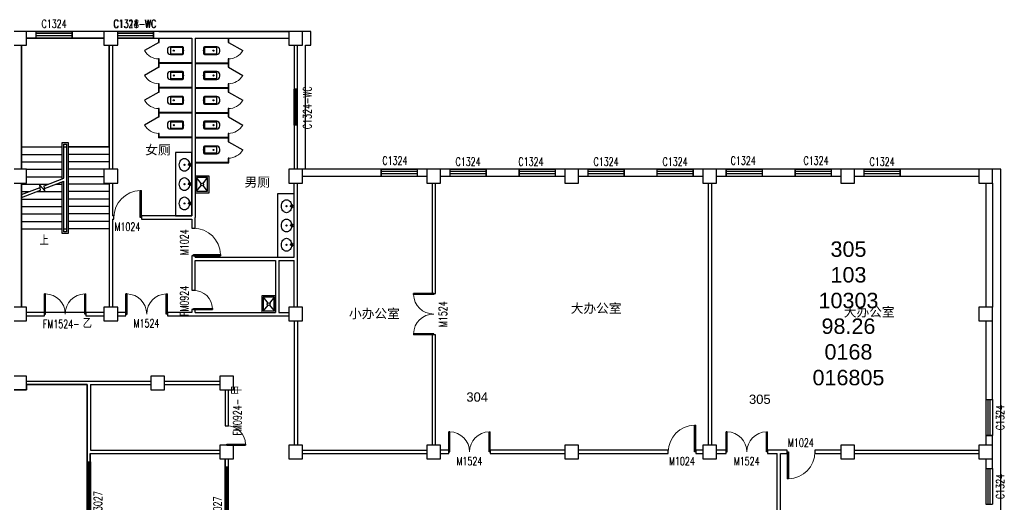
# Model space of a CAD drawing. Header units: millimetres. Extents: x -33606 to 27877, y -136745 to -95224.
# Drawn here: x -7886 to 27787, y -112934 to -95360 of the extents above; entities that cross this region are included whole.
import ezdxf

# ---------------------------------------------------------------- set-up
doc = ezdxf.new("R2010")
doc.units = ezdxf.units.MM
doc.header["$LTSCALE"] = 1000
for name, color, linetype in [('body', 30, 'Continuous'), ('GROS', 6, 'Continuous'), ('name', 1, 'Continuous'), ('RM', 4, 'Continuous'), ('RM$TXT', 5, 'Continuous')]:
    doc.layers.add(name, color=color, linetype=linetype)
doc.styles.add('_TCH_DIM', font='SIMPLEX', dxfattribs={"bigfont": 'GBCBIG'})
doc.styles.add('_TCH_WINDOW', font='SIMPLEX', dxfattribs={"bigfont": 'GBCBIG'})
doc.styles.get("Standard").update_dxf_attribs({"font": 'arial.ttf'})

# ---------------------------------------------------------------- blocks, each defined once
blk = doc.blocks.new('$DorLib2D$00000002')
for p, q in [((-0.5, 0), (-0.5, 0.4875)), ((-0.475, 0.4875), (-0.5, 0.4875)), ((-0.475, 0), (-0.475, 0.4875)), ((0.475, 0), (0.475, 0.4875)), ((0.475, 0.4875), (0.5, 0.4875)), ((0.5, 0), (0.5, 0.4875)), ((-0.5, 0), (-0.475, 0)), ((0.5, 0), (0.475, 0))]:
    blk.add_line(p, q)
at = {"lineweight": 13}
for centre, start, end in [((-0.4875, 0), 0, 88.53072), ((0.4875, 0), 91.46928, 180)]:
    blk.add_arc(centre, 0.4875, start, end, dxfattribs=at)
blk = doc.blocks.new('$DorLib2D$00000001')
for p, q in [((0.45, 0.975), (0.5, 0.975)), ((0.45, 0), (0.45, 0.975)), ((0.5, 0), (0.5, 0.975)), ((0.5, 0), (0.45, 0))]:
    blk.add_line(p, q)
at = {"lineweight": 13}
blk.add_arc((0.475, 0), 0.975, 91.4693, 180, dxfattribs=at)
blk = doc.blocks.new('$lvtry$00000200')
for p, q in [((-140, -40, 0), (-140, -480, 0)), ((-110, -40, 0), (-110, -470, 0)), ((100, 0, 0), (-100, 0, 0)), ((100, -30, 0), (-100, -30, 0)), ((110, -470, 0), (110, -40, 0)), ((140, -480, 0), (140, -40, 0)), ((140, -470, 0), (-140, -470, 0)), ((-30, -590, 0), (30, -590, 0))]:
    blk.add_line(p, q)
blk.add_circle((0, -359, 0), 20)
for centre, radius, start, end in [((-100, -40, 0), 40, 90, 180), ((-100, -40, 0), 10, 90, 180), ((100, -40, 0), 40, 0, 90), ((100, -40, 0), 10, 0, 90), ((-30, -480, 0), 110, 180, 270), ((30, -480, 0), 110, 270, 0)]:
    blk.add_arc(centre, radius, start, end)
blk.add_point((0, 0))
blk = doc.blocks.new('$TCHSYS$APDOOR2D')
blk.add_line((0.5, 0), (0, 0.866))
at = {"lineweight": 13}
blk.add_arc((0.5, 0), 1, 120, 180, dxfattribs=at)
blk = doc.blocks.new('$lvtry$00000194')
for p, q in [((-17, -27, 0), (-17, -17, 0)), ((17, -27, 0), (17, -17, 0))]:
    blk.add_line(p, q)
at = {"elevation": 0}
blk.add_lwpolyline([(14, -39, -0.067374), (92, -53, -0.088152), (166, -93, -0.105269), (218, -155, -0.121685), (235, -224, -0.121685), (218, -292, -0.105269), (166, -355, -0.088152), (92, -394, -0.078966), (0, -409, -0.078966), (-92, -394, -0.088152), (-166, -355, -0.105269), (-218, -292, -0.121685), (-235, -224, -0.121685), (-218, -155, -0.105269), (-166, -93, -0.088152), (-92, -53, -0.059935), (-23, -40, -0.059935)], format="xyb", dxfattribs=at)
for centre, radius in [((0, -221, 0), 20), ((0, -27, 0), 16.7), ((0, -221, 0), 15)]:
    blk.add_circle(centre, radius)
for centre, radius, start, end in [((-40, -17, 0), 10.1, 106.6096, 258.1648), ((-64, 250, 0), 259, 274.7069, 282.3732), ((-75, -197, 0), 173, 71.36, 79.1873), ((-29, -63, 0), 6.77, 155.344, 308.3224), ((-171, 35, 0), 166, 324.8411, 338.1337), ((-171, 35, 0), 170, 324.8411, 331.3523), ((-29, -63, 0), 3.37, 155.344, 308.3224), ((100, -178, 0), 170, 132.3141, 138.8253), ((100, -178, 0), 166, 125.5327, 138.8253), ((-12, -42, 0), 10.6, 201.8924, 261.774), ((0, -17, 0), 16.7, 0, 180), ((-381, -99, 0), 372, 2.3982, 6.7627), ((0, -80, 0), 9.9, 201.7837, 338.2163), ((64, 250, 0), 259, 257.6268, 265.2931), ((381, -99, 0), 372, 170.1008, 177.6018), ((75, -197, 0), 173, 100.8127, 110.4191), ((40, -17, 0), 10.1, 281.8352, 73.3904)]:
    blk.add_arc(centre, radius, start, end)
blk.add_point((0, -17, 0))
blk = doc.blocks.new('$lvtry$00000191')
for p, q in [((-250, -50, 0), (-39, -219, 0)), ((-250, -450, 0), (-39, -281, 0)), ((39, -219, 0), (250, -50, 0)), ((39, -281, 0), (250, -450, 0))]:
    blk.add_line(p, q)
at = {"elevation": 0}
for points in [[(300, -500), (300, 0), (-300, 0), (-300, -500)], [(250, -450), (250, -50), (-250, -50), (-250, -450)]]:
    blk.add_lwpolyline(points, close=True, dxfattribs=at)
blk.add_circle((0, -250, 0), 50)
blk.add_point((0, -50, 0))
blk = doc.blocks.new('$TCHSYS$WIN2D')
for p, q in [((-0.5, 0.5), (0.5, 0.5)), ((-0.5, 0.5), (-0.5, -0.5)), ((0.5, 0.5), (0.5, -0.5)), ((0.5, 0.167), (-0.5, 0.167)), ((0.5, -0.167), (-0.5, -0.167)), ((-0.5, -0.5), (0.5, -0.5))]:
    blk.add_line(p, q)
blk = doc.blocks.new('$TCHSYS$DOOR2D')
for p, q in [((0.45, 0.975), (0.5, 0.975)), ((0.45, 0), (0.45, 0.975)), ((0.5, 0), (0.5, 0.975)), ((0.5, 0), (0.45, 0))]:
    blk.add_line(p, q)
at = {"lineweight": 13}
blk.add_arc((0.475, 0), 0.975, 91.4693, 180, dxfattribs=at)
blk = doc.blocks.new('_FZHK')
blk.add_lwpolyline([(-0.5, -0.5), (0.5, -0.5), (0.5, 0.5), (-0.5, 0.5)], close=True)

msp = doc.modelspace()

# ---------------------------------------------------------------- linework, layer by layer
at = {"layer": 'body'}
for p, q in [((-7286, -95784), (-7636, -95784)), ((-7286, -95784), (-7636, -95784)), ((-7286, -96034), (-7286, -95784)), ((-7286, -96034), (-7286, -95784)), ((-4836, -95784), (-5986, -95784)), ((-5986, -95784), (-5986, -96034)), ((-4836, -95784), (-5986, -95784)), ((-5986, -95784), (-5986, -96034)), ((-4336, -95784), (-3036, -95784)), ((-4336, -95784), (-3036, -95784)), ((-2846, -95784), (-3036, -95784)), ((-3036, -95784), (-3036, -96034)), ((-3036, -95784), (-3036, -96034)), ((-2846, -95784), (-3036, -95784)), ((-3036, -95784), (-3036, -96034)), ((-3036, -95784), (-3036, -96034)), ((-2846, -95784), (-1586, -95784)), ((-2846, -95784), (-1586, -95784)), ((-1586, -95784), (-326, -95784)), ((-1586, -95784), (-326, -95784)), ((-326, -95784), (1864, -95784)), ((-326, -95784), (1864, -95784)), ((-7826, -96284), (-7826, -100784)), ((-7826, -96284), (-7826, -99974)), ((-7826, -96284), (-7826, -100784)), ((-7636, -96034), (-7286, -96034)), ((-4836, -96034), (-7636, -96034)), ((-7636, -96034), (-7286, -96034)), ((-5986, -96034), (-4836, -96034)), ((-5986, -96034), (-4836, -96034)), ((-4646, -96284), (-4646, -100784)), ((-4646, -99974), (-4646, -96284)), ((-4646, -96284), (-4646, -100784)), ((-4526, -96284), (-4526, -100784)), ((-4526, -96284), (-4526, -100784)), ((-3036, -96034), (-4336, -96034)), ((-3036, -96034), (-4336, -96034)), ((-3036, -96034), (-2846, -96034)), ((-3036, -96034), (-2846, -96034)), ((-2859, -96034), (-2859, -96184)), ((-2859, -96184), (-2834, -96184)), ((-2846, -96034), (-1646, -96034)), ((-2846, -96034), (-1646, -96034)), ((-2834, -96184), (-2834, -96034)), ((-1646, -96034), (-1646, -102474)), ((-1646, -96034), (-1646, -102474)), ((-1526, -96034), (-326, -96034)), ((-1526, -96034), (-1526, -102534)), ((-1526, -96034), (-326, -96034)), ((-1526, -96034), (-1526, -102534)), ((-339, -96034), (-339, -96184)), ((-339, -96184), (-314, -96184)), ((-326, -96034), (1864, -96034)), ((-326, -96034), (1864, -96034)), ((-314, -96184), (-314, -96034)), ((2054, -96284), (2054, -97884)), ((2054, -96284), (2054, -97884)), ((2174, -97884), (2174, -96284)), ((2174, -97884), (2174, -96284)), ((-2834, -96784), (-2859, -96784)), ((-2859, -96784), (-2859, -96934)), ((-2859, -96934), (-2859, -97084)), ((-2834, -96922), (-2834, -96784)), ((-1646, -96922), (-2834, -96922)), ((-1646, -96947), (-2834, -96947)), ((-2834, -97084), (-2834, -96947)), ((-1646, -96947), (-1646, -96922)), ((-1526, -96922), (-339, -96922)), ((-1526, -96922), (-1526, -96947)), ((-1526, -96947), (-339, -96947)), ((-314, -96784), (-339, -96784)), ((-339, -96784), (-339, -96922)), ((-339, -96947), (-339, -97084)), ((-314, -96934), (-314, -96784)), ((-314, -97084), (-314, -96934)), ((-2859, -97084), (-2834, -97084)), ((-339, -97084), (-314, -97084)), ((-2834, -97684), (-2859, -97684)), ((-2859, -97684), (-2859, -97834)), ((-2834, -97822), (-2834, -97684)), ((-314, -97684), (-339, -97684)), ((-339, -97684), (-339, -97822)), ((-314, -97834), (-314, -97684)), ((-2859, -97834), (-2859, -97984)), ((-2859, -97984), (-2834, -97984)), ((-1646, -97822), (-2834, -97822)), ((-1646, -97847), (-2834, -97847)), ((-2834, -97984), (-2834, -97847)), ((-1646, -97847), (-1646, -97822)), ((-1526, -97822), (-339, -97822)), ((-1526, -97822), (-1526, -97847)), ((-1526, -97847), (-339, -97847)), ((-339, -97847), (-339, -97984)), ((-339, -97984), (-314, -97984)), ((-314, -97984), (-314, -97834)), ((2054, -97884), (2174, -97884)), ((2054, -97884), (2174, -97884)), ((-2834, -98584), (-2859, -98584)), ((-2859, -98584), (-2859, -98734)), ((-2859, -98734), (-2859, -98884)), ((-2834, -98722), (-2834, -98584)), ((-1646, -98722), (-2834, -98722)), ((-1646, -98747), (-2834, -98747)), ((-2834, -98884), (-2834, -98747)), ((-1646, -98747), (-1646, -98722)), ((-1526, -98722), (-339, -98722)), ((-1526, -98722), (-1526, -98747)), ((-1526, -98747), (-339, -98747)), ((-314, -98584), (-339, -98584)), ((-339, -98584), (-339, -98722)), ((-339, -98747), (-339, -98884)), ((-314, -98734), (-314, -98584)), ((-314, -98884), (-314, -98734)), ((-2859, -98884), (-2834, -98884)), ((-339, -98884), (-314, -98884)), ((-2834, -99484), (-2859, -99484)), ((-2859, -99484), (-2859, -99647)), ((-2834, -99622), (-2834, -99484)), ((-314, -99484), (-339, -99484)), ((-339, -99484), (-339, -99622)), ((-314, -99634), (-314, -99484)), ((2174, -99184), (2054, -99184)), ((2054, -99184), (2054, -100784)), ((2174, -99184), (2054, -99184)), ((2054, -99184), (2054, -100784)), ((2174, -100784), (2174, -99184)), ((2174, -100784), (2174, -99184)), ((-6346, -101132), (-6346, -99809)), ((-6346, -99809), (-6126, -99809)), ((-6286, -101109), (-6286, -99869)), ((-6286, -99869), (-6186, -99869)), ((-6186, -99869), (-6186, -103049)), ((-6126, -99809), (-6126, -103109)), ((-1646, -99647), (-2859, -99647)), ((-1646, -99622), (-2834, -99622)), ((-1646, -99647), (-1646, -99622)), ((-1526, -99622), (-339, -99622)), ((-1526, -99622), (-1526, -99647)), ((-1526, -99647), (-339, -99647)), ((-339, -99647), (-339, -99784)), ((-339, -99784), (-314, -99784)), ((-314, -99784), (-314, -99634)), ((-7826, -100784), (-7826, -99974)), ((-7826, -99974), (-6346, -99974)), ((-7826, -99974), (-6346, -99974)), ((-6286, -101109), (-6286, -99974)), ((-6286, -99974), (-6186, -99974)), ((-6186, -99974), (-6186, -102944)), ((-4646, -99974), (-6126, -99974)), ((-6126, -99974), (-4646, -99974)), ((-4646, -99974), (-4646, -100784)), ((-7826, -100244), (-6346, -100244)), ((-7826, -100514), (-6346, -100514)), ((-4646, -100244), (-6126, -100244)), ((-4646, -100514), (-6126, -100514)), ((-1526, -100522), (-339, -100522)), ((-1526, -100522), (-1526, -100547)), ((-1526, -100547), (-314, -100547)), ((-314, -100384), (-339, -100384)), ((-339, -100384), (-339, -100522)), ((-314, -100547), (-314, -100384)), ((-7636, -100784), (-6346, -100784)), ((-4836, -100784), (-6126, -100784)), ((5214, -100784), (2364, -100784)), ((5214, -100784), (2364, -100784)), ((5214, -101034), (5214, -100784)), ((5214, -101034), (5214, -100784)), ((6864, -100784), (6514, -100784)), ((6514, -100784), (6514, -101034)), ((6864, -100784), (6514, -100784)), ((6514, -100784), (6514, -101034)), ((7714, -100784), (7364, -100784)), ((7714, -100784), (7364, -100784)), ((7714, -101034), (7714, -100784)), ((7714, -101034), (7714, -100784)), ((10214, -100784), (9014, -100784)), ((9014, -100784), (9014, -101034)), ((10214, -100784), (9014, -100784)), ((9014, -100784), (9014, -101034)), ((10214, -101034), (10214, -100784)), ((10214, -101034), (10214, -100784)), ((11864, -100784), (11514, -100784)), ((11514, -100784), (11514, -101034)), ((11864, -100784), (11514, -100784)), ((11514, -100784), (11514, -101034)), ((12714, -100784), (12364, -100784)), ((12714, -100784), (12364, -100784)), ((12714, -101034), (12714, -100784)), ((12714, -101034), (12714, -100784)), ((15214, -100784), (14014, -100784)), ((14014, -100784), (14014, -101034)), ((15214, -100784), (14014, -100784)), ((14014, -100784), (14014, -101034)), ((15214, -101034), (15214, -100784)), ((15214, -101034), (15214, -100784)), ((16864, -100784), (16514, -100784)), ((16514, -100784), (16514, -101034)), ((16864, -100784), (16514, -100784)), ((16514, -100784), (16514, -101034)), ((17714, -100784), (17364, -100784)), ((17714, -100784), (17364, -100784)), ((17714, -101034), (17714, -100784)), ((17714, -101034), (17714, -100784)), ((20214, -100784), (19014, -100784)), ((19014, -100784), (19014, -101034)), ((20214, -100784), (19014, -100784)), ((19014, -100784), (19014, -101034)), ((20214, -101034), (20214, -100784)), ((20214, -101034), (20214, -100784)), ((21864, -100784), (21514, -100784)), ((21514, -100784), (21514, -101034)), ((21864, -100784), (21514, -100784)), ((21514, -100784), (21514, -101034)), ((22714, -100784), (22364, -100784)), ((22714, -100784), (22364, -100784)), ((22714, -101034), (22714, -100784)), ((22714, -101034), (22714, -100784)), ((26864, -100784), (24014, -100784)), ((24014, -100784), (24014, -101034)), ((26864, -100784), (24014, -100784)), ((24014, -100784), (24014, -101034)), ((-7826, -101284), (-7826, -105784)), ((-7826, -101703), (-7826, -101284)), ((-7826, -101284), (-7826, -105784)), ((-7636, -101054), (-6346, -101054)), ((-6997, -101383), (-6286, -101109)), ((-6986, -101486), (-6286, -101216)), ((-6346, -103109), (-6346, -101239)), ((-6286, -102944), (-6286, -101216)), ((-6286, -103049), (-6286, -101216)), ((-4836, -101054), (-6126, -101054)), ((-4646, -101284), (-4646, -102534)), ((-4646, -101284), (-4646, -102944)), ((-4646, -101284), (-4646, -102534)), ((-4526, -101284), (-4526, -102474)), ((-4526, -101284), (-4526, -102474)), ((2054, -103974), (2054, -101284)), ((2054, -103974), (2054, -101284)), ((2174, -104034), (2174, -101284)), ((2174, -104034), (2174, -101284)), ((2364, -101034), (5214, -101034)), ((2364, -101034), (5214, -101034)), ((6514, -101034), (6864, -101034)), ((6514, -101034), (6864, -101034)), ((7054, -101284), (7054, -105284)), ((7054, -101284), (7054, -105284)), ((7174, -105284), (7174, -101284)), ((7174, -105284), (7174, -101284)), ((7364, -101034), (7714, -101034)), ((7364, -101034), (7714, -101034)), ((9014, -101034), (10214, -101034)), ((9014, -101034), (10214, -101034)), ((11514, -101034), (11864, -101034)), ((11514, -101034), (11864, -101034)), ((12364, -101034), (12714, -101034)), ((12364, -101034), (12714, -101034)), ((14014, -101034), (15214, -101034)), ((14014, -101034), (15214, -101034)), ((16514, -101034), (16864, -101034)), ((16514, -101034), (16864, -101034)), ((17054, -101284), (17054, -110784)), ((17054, -101284), (17054, -110784)), ((17174, -101284), (17174, -110784)), ((17174, -101284), (17174, -110784)), ((17364, -101034), (17714, -101034)), ((17364, -101034), (17714, -101034)), ((19014, -101034), (20214, -101034)), ((19014, -101034), (20214, -101034)), ((21514, -101034), (21864, -101034)), ((21514, -101034), (21864, -101034)), ((22364, -101034), (22714, -101034)), ((22364, -101034), (22714, -101034)), ((24014, -101034), (26864, -101034)), ((24014, -101034), (26864, -101034)), ((27114, -101284), (27114, -105784)), ((27114, -101284), (27114, -105784)), ((27364, -101284), (27364, -105784)), ((27364, -101284), (27364, -105784)), ((-7826, -101324), (-6845, -101324)), ((-7826, -101703), (-7146, -101440)), ((-7826, -101810), (-7135, -101543)), ((-7826, -101594), (-7545, -101594)), ((-7268, -101594), (-6346, -101594)), ((-7135, -101543), (-7154, -101366)), ((-7154, -101366), (-6977, -101568)), ((-6977, -101568), (-6997, -101383)), ((-6568, -101324), (-6346, -101324)), ((-4646, -101324), (-6126, -101324)), ((-4646, -101594), (-6126, -101594)), ((-7826, -102944), (-7826, -101810)), ((-7826, -101864), (-6346, -101864)), ((-4646, -101864), (-6126, -101864)), ((-7826, -102134), (-6346, -102134)), ((-4646, -102134), (-6126, -102134)), ((-7826, -102404), (-6346, -102404)), ((-7826, -102674), (-6346, -102674)), ((-4646, -102404), (-6126, -102404)), ((-4646, -102674), (-6126, -102674)), ((-4646, -102534), (-4646, -105784)), ((-4646, -102534), (-4646, -105784)), ((-4476, -102474), (-4526, -102474)), ((-4476, -102474), (-4526, -102474)), ((-4526, -102594), (-4526, -105784)), ((-4526, -102594), (-4476, -102594)), ((-4526, -102594), (-4526, -105784)), ((-4526, -102594), (-4476, -102594)), ((-4476, -102594), (-4476, -102474)), ((-4476, -102594), (-4476, -102474)), ((-1646, -102474), (-3476, -102474)), ((-3476, -102474), (-3476, -102594)), ((-1646, -102474), (-3476, -102474)), ((-3476, -102474), (-3476, -102594)), ((-3476, -102594), (-1646, -102594)), ((-3476, -102594), (-1646, -102594)), ((-1646, -102594), (-1646, -102924)), ((-1646, -102594), (-1646, -102924)), ((-1526, -102924), (-1526, -102534)), ((-1526, -102924), (-1526, -102534)), ((-7826, -102944), (-6346, -102944)), ((-6286, -102944), (-6186, -102944)), ((-6186, -103049), (-6286, -103049)), ((-4646, -102944), (-6126, -102944)), ((-1646, -102924), (-1526, -102924)), ((-1646, -102924), (-1526, -102924)), ((-6126, -103109), (-6346, -103109)), ((-1526, -103924), (-1646, -103924)), ((-1646, -103924), (-1646, -104034)), ((-1526, -103924), (-1646, -103924)), ((-1646, -103924), (-1646, -104034)), ((-1646, -104034), (-1646, -105174)), ((-1646, -104034), (-1646, -105174)), ((-1526, -103974), (-1526, -103924)), ((-1526, -103974), (-1526, -103924)), ((-1526, -103974), (1443, -103974)), ((-1526, -103974), (1443, -103974)), ((-1526, -105174), (-1526, -104094)), ((-1526, -104094), (1383, -104094)), ((-1526, -105174), (-1526, -104094)), ((-1526, -104094), (1383, -104094)), ((1383, -104094), (1383, -105974)), ((1383, -104094), (1383, -105974)), ((1443, -103974), (2054, -103974)), ((1443, -103974), (2054, -103974)), ((1503, -104094), (2054, -104094)), ((1503, -104094), (1503, -105974)), ((1503, -104094), (2054, -104094)), ((1503, -104094), (1503, -105974)), ((2054, -105784), (2054, -104094)), ((2054, -105784), (2054, -104094)), ((2174, -105784), (2174, -104034)), ((2174, -105784), (2174, -104034)), ((-1646, -105174), (-1526, -105174)), ((-1646, -105174), (-1526, -105174)), ((7054, -105284), (7174, -105284)), ((7054, -105284), (7174, -105284)), ((-1526, -105874), (-1646, -105874)), ((-1646, -105874), (-1646, -105974)), ((-1526, -105874), (-1646, -105874)), ((-1646, -105874), (-1646, -105974)), ((-1526, -105974), (-1526, -105874)), ((-1526, -105974), (-1526, -105874)), ((-6986, -105974), (-7636, -105974)), ((-6986, -105974), (-7636, -105974)), ((-7636, -106094), (-6986, -106094)), ((-7636, -106094), (-6986, -106094)), ((-6986, -106094), (-6986, -105974)), ((-6986, -106094), (-6986, -105974)), ((-4836, -105974), (-5486, -105974)), ((-5486, -105974), (-5486, -106094)), ((-4836, -105974), (-5486, -105974)), ((-5486, -105974), (-5486, -106094)), ((-5486, -106094), (-4836, -106094)), ((-5486, -106094), (-4836, -106094)), ((-4036, -105974), (-4336, -105974)), ((-4036, -105974), (-4336, -105974)), ((-4336, -106094), (-4036, -106094)), ((-4336, -106094), (-4036, -106094)), ((-4036, -106094), (-4036, -105974)), ((-4036, -106094), (-4036, -105974)), ((-1646, -105974), (-2536, -105974)), ((-2536, -105974), (-2536, -106094)), ((-1646, -105974), (-2536, -105974)), ((-2536, -105974), (-2536, -106094)), ((-2536, -106094), (-1586, -106094)), ((-2536, -106094), (-1586, -106094)), ((-1586, -106094), (1443, -106094)), ((-1586, -106094), (1443, -106094)), ((-1526, -105974), (1383, -105974)), ((-1526, -105974), (1383, -105974)), ((1443, -106094), (1864, -106094)), ((1443, -106094), (1864, -106094)), ((1503, -105974), (1864, -105974)), ((1503, -105974), (1864, -105974)), ((2054, -106284), (2054, -110784)), ((2054, -106284), (2054, -110784)), ((2174, -106284), (2174, -110784)), ((2174, -106284), (2174, -110784)), ((27114, -106284), (27114, -109134)), ((27114, -106284), (27114, -109134)), ((27364, -109134), (27364, -106284)), ((27364, -109134), (27364, -106284)), ((7174, -106784), (7054, -106784)), ((7054, -106784), (7054, -110784)), ((7174, -106784), (7054, -106784)), ((7054, -106784), (7054, -110784)), ((7174, -110784), (7174, -106784)), ((7174, -110784), (7174, -106784)), ((-7636, -108474), (-5386, -108474)), ((-7636, -108474), (-5386, -108474)), ((-7636, -108594), (-5446, -108594)), ((-7636, -108594), (-5446, -108594)), ((-5446, -108594), (-5446, -111034)), ((-5446, -108594), (-5446, -111034)), ((-5386, -108474), (-3136, -108474)), ((-5386, -108474), (-3136, -108474)), ((-5326, -108594), (-3136, -108594)), ((-5326, -108594), (-5326, -110974)), ((-5326, -108594), (-3136, -108594)), ((-5326, -108594), (-5326, -110974)), ((-2636, -108474), (-636, -108474)), ((-2636, -108474), (-636, -108474)), ((-2636, -108594), (-636, -108594)), ((-2636, -108594), (-636, -108594)), ((-446, -108784), (-446, -110084)), ((-446, -108784), (-446, -110084)), ((-326, -110084), (-326, -108784)), ((-326, -110084), (-326, -108784)), ((27114, -109134), (27364, -109134)), ((27114, -109134), (27364, -109134)), ((-446, -110084), (-326, -110084)), ((-446, -110084), (-326, -110084)), ((27364, -110434), (27114, -110434)), ((27114, -110434), (27114, -110784)), ((27364, -110434), (27114, -110434)), ((27114, -110434), (27114, -110784)), ((27364, -110784), (27364, -110434)), ((27364, -110784), (27364, -110434)), ((-5446, -111034), (-5446, -111394)), ((-5446, -111034), (-5446, -111394)), ((-5326, -110974), (-636, -110974)), ((-5326, -110974), (-636, -110974)), ((-5326, -111394), (-5326, -111094)), ((-5326, -111094), (-636, -111094)), ((-5326, -111394), (-5326, -111094)), ((-5326, -111094), (-636, -111094)), ((-446, -111284), (-446, -111584)), ((-446, -111284), (-446, -111584)), ((-326, -111584), (-326, -111284)), ((-326, -111584), (-326, -111284)), ((2364, -110974), (6864, -110974)), ((2364, -110974), (6864, -110974)), ((2364, -111094), (6864, -111094)), ((2364, -111094), (6864, -111094)), ((7664, -110974), (7364, -110974)), ((7664, -110974), (7364, -110974)), ((7364, -111094), (7664, -111094)), ((7364, -111094), (7664, -111094)), ((7664, -111094), (7664, -110974)), ((7664, -111094), (7664, -110974)), ((11864, -110974), (9164, -110974)), ((9164, -110974), (9164, -111094)), ((11864, -110974), (9164, -110974)), ((9164, -110974), (9164, -111094)), ((9164, -111094), (11864, -111094)), ((9164, -111094), (11864, -111094)), ((15614, -110974), (12364, -110974)), ((15614, -110974), (12364, -110974)), ((12364, -111094), (15614, -111094)), ((12364, -111094), (15614, -111094)), ((15614, -111094), (15614, -110974)), ((15614, -111094), (15614, -110974)), ((16864, -110974), (16614, -110974)), ((16614, -110974), (16614, -111094)), ((16864, -110974), (16614, -110974)), ((16614, -110974), (16614, -111094)), ((16614, -111094), (16864, -111094)), ((16614, -111094), (16864, -111094)), ((17709, -110974), (17364, -110974)), ((17709, -110974), (17364, -110974)), ((17364, -111094), (17709, -111094)), ((17364, -111094), (17709, -111094)), ((17709, -111094), (17709, -110974)), ((17709, -111094), (17709, -110974)), ((19614, -110974), (19209, -110974)), ((19209, -110974), (19209, -111094)), ((19614, -110974), (19209, -110974)), ((19209, -110974), (19209, -111094)), ((19209, -111094), (19554, -111094)), ((19209, -111094), (19554, -111094)), ((19554, -113504), (19554, -111094)), ((19554, -113504), (19554, -111094)), ((19924, -110974), (19614, -110974)), ((19924, -110974), (19614, -110974)), ((19674, -111094), (19924, -111094)), ((19674, -113534), (19674, -111094)), ((19674, -111094), (19924, -111094)), ((19674, -113534), (19674, -111094)), ((19924, -111094), (19924, -110974)), ((19924, -111094), (19924, -110974)), ((21864, -110974), (20924, -110974)), ((20924, -110974), (20924, -111094)), ((21864, -110974), (20924, -110974)), ((20924, -110974), (20924, -111094)), ((20924, -111094), (21864, -111094)), ((20924, -111094), (21864, -111094)), ((22364, -110974), (26864, -110974)), ((22364, -110974), (26864, -110974)), ((22364, -111094), (26864, -111094)), ((22364, -111094), (26864, -111094)), ((27114, -111284), (27114, -111634)), ((27114, -111284), (27114, -111634)), ((27364, -111634), (27364, -111284)), ((27364, -111634), (27364, -111284)), ((-5446, -111394), (-5326, -111394)), ((-5446, -111394), (-5326, -111394)), ((-446, -111584), (-326, -111584)), ((-446, -111584), (-326, -111584)), ((27114, -111634), (27364, -111634)), ((27114, -111634), (27364, -111634))]:
    msp.add_line(p, q, dxfattribs=at)
for points in [[(-1646, -102474), (-1646, -100174), (-2246, -100174), (-2246, -102474)], [(2054, -103974), (2054, -101674), (1454, -101674), (1454, -103974)]]:
    msp.add_lwpolyline(points, close=True, dxfattribs=at)
at = {"layer": 'GROS'}
msp.add_lwpolyline([(-32836, -136284), (2604, -136284), (2604, -131284), (27664, -131284), (27664, -100784), (2474, -100784), (2474, -96284), (2664, -96284), (2664, -95784), (-32836, -95784)], close=True, dxfattribs=at)
at = {"layer": 'RM'}
for points in [[(-7636, -96284), (-7636, -96034), (-4836, -96034), (-4836, -96284), (-4646, -96284), (-4646, -100784), (-4836, -100784), (-4836, -101284), (-4646, -101284), (-4646, -105784), (-4836, -105784), (-4836, -105974), (-7636, -105974), (-7636, -105784), (-7826, -105784), (-7826, -101284), (-7636, -101284), (-7636, -100784), (-7826, -100784), (-7826, -96284)], [(-15326, -108594), (-15326, -123474), (-13136, -123474), (-13136, -123284), (-12636, -123284), (-12636, -123474), (-8136, -123474), (-8136, -123284), (-7636, -123284), (-7636, -123474), (-5446, -123474), (-5446, -108594), (-7636, -108594), (-7636, -108784), (-8136, -108784), (-8136, -108594), (-12636, -108594), (-12636, -108784), (-13136, -108784), (-13136, -108594)], [(-5329, -111096), (-639, -111096), (-639, -111286), (-449, -111286), (-449, -115786), (-639, -115786), (-639, -116286), (-449, -116286), (-449, -120786), (-639, -120786), (-639, -120976), (-5329, -120976)]]:
    msp.add_lwpolyline(points, close=True, dxfattribs=at)

# ---------------------------------------------------------------- block references
at = {"layer": 'body'}
ref = msp.add_blockref('$TCHSYS$WIN2D', (-6636, -95909), dxfattribs=dict(at, xscale=1300, yscale=-250, zscale=1300))
ref.add_attrib('A', 'C1324', (-7096, -95658), dxfattribs={"height": 297.5, "style": '_TCH_WINDOW', "width": 0.705882})
ref = msp.add_blockref('$TCHSYS$WIN2D', (-3686, -95909), dxfattribs=dict(at, xscale=1300, yscale=-250, zscale=1300))
ref.add_attrib('A', 'C1324-WC', (-4496, -95658), dxfattribs={"height": 297.5, "style": '_TCH_WINDOW', "width": 0.705882})
ref = msp.add_blockref('$TCHSYS$WIN2D', (-3686, -95909), dxfattribs=dict(at, xscale=1300, yscale=-250, zscale=1300))
ref.add_attrib('A', 'C1318-WC', (-4476, -95658), dxfattribs={"height": 297.5, "style": '_TCH_WINDOW', "width": 0.705882})
for name, p, xscale, yscale, zscale in [('_FZHK', (-7886, -96034), 500, 500, 500), ('_FZHK', (-4586, -96034), 500, 500, 500), ('_FZHK', (2114, -96034), 500, 500, 500), ('_FZHK', (-7886, -101034), 500, 500, 500), ('_FZHK', (-4586, -101034), 500, 500, 500), ('_FZHK', (2114, -101034), 500, 500, 500), ('_FZHK', (7114, -101034), 500, 500, 500), ('_FZHK', (12114, -101034), 500, 500, 500), ('_FZHK', (17114, -101034), 500, 500, 500), ('_FZHK', (22114, -101034), 500, 500, 500), ('_FZHK', (27114, -101034), 500, 500, 500), ('$DorLib2D$00000002', (-6236, -106034), 1500, 1500, 1500), ('$DorLib2D$00000002', (-6236, -106034), 1500, 1500, 1500), ('_FZHK', (-7886, -106034), 500, 500, 500), ('_FZHK', (-4586, -106034), 500, 500, 500), ('_FZHK', (2114, -106034), 500, 500, 500), ('_FZHK', (27114, -106034), 500, 500, 500), ('_FZHK', (-7886, -108534), 500, 500, 500), ('_FZHK', (-2886, -108534), 500, 500, 500), ('_FZHK', (-386, -108534), 500, 500, 500), ('_FZHK', (-386, -111034), 500, 500, 500), ('_FZHK', (2114, -111034), 500, 500, 500), ('_FZHK', (7114, -111034), 500, 500, 500), ('_FZHK', (12114, -111034), 500, 500, 500), ('_FZHK', (17114, -111034), 500, 500, 500), ('_FZHK', (22114, -111034), 500, 500, 500), ('_FZHK', (27114, -111034), 500, 500, 500)]:
    msp.add_blockref(name, p, dxfattribs=dict(at, xscale=xscale, yscale=yscale, zscale=zscale))
for name, p, xscale, yscale, zscale, rotation in [('$TCHSYS$APDOOR2D', (-2846, -96484), -600, -600, 25, 270), ('$TCHSYS$APDOOR2D', (-326, -96484), -600, 600, 25, 270), ('$TCHSYS$APDOOR2D', (-2846, -97384), -600, -600, 25, 270), ('$TCHSYS$APDOOR2D', (-326, -97384), -600, 600, 25, 270), ('$TCHSYS$APDOOR2D', (-2846, -98284), -600, -600, 25, 270.0000000000018), ('$TCHSYS$APDOOR2D', (-326, -98284), -600, 600, 25, 270.0000000000018), ('$TCHSYS$APDOOR2D', (-2846, -99184), -600, -600, 25, 270), ('$TCHSYS$APDOOR2D', (-326, -99184), -600, 600, 25, 270), ('$TCHSYS$APDOOR2D', (-326, -100084), -600, 600, 25, 270), ('$DorLib2D$00000001', (-386, -110434), -700, -700, -700, 90), ('$DorLib2D$00000001', (-386, -110434), -700, -700, -700, 90)]:
    msp.add_blockref(name, p, dxfattribs=dict(at, xscale=xscale, yscale=yscale, zscale=zscale, rotation=rotation))
for name, p, rotation in [('$lvtry$00000200', (-1946, -96484), 270.0000000000069), ('$lvtry$00000200', (-1226, -96484), 90), ('$lvtry$00000200', (-1946, -97384), 270.0000000000069), ('$lvtry$00000200', (-1226, -97384), 90), ('$lvtry$00000200', (-1946, -98284), 270.0000000000069), ('$lvtry$00000200', (-1226, -98284), 90), ('$lvtry$00000200', (-1946, -99184), 270.0000000000069), ('$lvtry$00000200', (-1226, -99184), 90), ('$lvtry$00000200', (-1226, -100084), 90), ('$lvtry$00000194', (-1696, -100624), 270), ('$lvtry$00000194', (-1696, -101324), 270), ('$lvtry$00000191', (-1526, -101334), 90), ('$lvtry$00000194', (-1696, -102024), 270), ('$lvtry$00000194', (2004, -102124), 270), ('$lvtry$00000194', (2004, -102824), 270), ('$lvtry$00000194', (2004, -103524), 270), ('$lvtry$00000191', (1383, -105674), 270.0000000000069)]:
    msp.add_blockref(name, p, dxfattribs=dict(at, rotation=rotation))
ref = msp.add_blockref('$TCHSYS$WIN2D', (2114, -98534), dxfattribs=dict(at, xscale=1300, yscale=-120, zscale=1300, rotation=90))
ref.add_attrib('A', 'C1324-WC', (2684, -99328), dxfattribs={"height": 297.5, "rotation": 90, "style": '_TCH_WINDOW', "width": 0.705882})
ref = msp.add_blockref('$TCHSYS$WIN2D', (5864, -100909), dxfattribs=dict(at, xscale=1300, yscale=250, zscale=1300))
ref.add_attrib('A', 'C1324', (5255, -100620), dxfattribs={"height": 297.5, "style": '_TCH_WINDOW', "width": 0.705882})
ref = msp.add_blockref('$TCHSYS$WIN2D', (8364, -100909), dxfattribs=dict(at, xscale=1300, yscale=-250, zscale=1300))
ref.add_attrib('A', 'C1324', (7904, -100658), dxfattribs={"height": 297.5, "style": '_TCH_WINDOW', "width": 0.705882})
ref = msp.add_blockref('$TCHSYS$WIN2D', (10864, -100909), dxfattribs=dict(at, xscale=1300, yscale=250, zscale=1300))
ref.add_attrib('A', 'C1324', (10183, -100658), dxfattribs={"height": 297.5, "style": '_TCH_WINDOW', "width": 0.705882})
ref = msp.add_blockref('$TCHSYS$WIN2D', (13364, -100909), dxfattribs=dict(at, xscale=1300, yscale=-250, zscale=1300))
ref.add_attrib('A', 'C1324', (12904, -100658), dxfattribs={"height": 297.5, "style": '_TCH_WINDOW', "width": 0.705882})
ref = msp.add_blockref('$TCHSYS$WIN2D', (15864, -100909), dxfattribs=dict(at, xscale=1300, yscale=-250, zscale=1300))
ref.add_attrib('A', 'C1324', (15404, -100658), dxfattribs={"height": 297.5, "style": '_TCH_WINDOW', "width": 0.705882})
ref = msp.add_blockref('$TCHSYS$WIN2D', (18364, -100909), dxfattribs=dict(at, xscale=1300, yscale=250, zscale=1300))
ref.add_attrib('A', 'C1324', (17873, -100620), dxfattribs={"height": 297.5, "style": '_TCH_WINDOW', "width": 0.705882})
ref = msp.add_blockref('$TCHSYS$WIN2D', (20864, -100909), dxfattribs=dict(at, xscale=1300, yscale=250, zscale=1300))
ref.add_attrib('A', 'C1324', (20511, -100620), dxfattribs={"height": 297.5, "style": '_TCH_WINDOW', "width": 0.705882})
ref = msp.add_blockref('$TCHSYS$WIN2D', (23364, -100909), dxfattribs=dict(at, xscale=1300, yscale=-250, zscale=1300))
ref.add_attrib('A', 'C1324', (22904, -100658), dxfattribs={"height": 297.5, "style": '_TCH_WINDOW', "width": 0.705882})
ref = msp.add_blockref('$TCHSYS$DOOR2D', (-3976, -102534), dxfattribs=dict(at, xscale=1000, yscale=1000, zscale=1000))
ref.add_attrib('A', 'M1024', (-4451, -103018), dxfattribs={"height": 297.5, "style": '_TCH_WINDOW', "width": 0.705882})
ref = msp.add_blockref('$TCHSYS$DOOR2D', (-1586, -103424), dxfattribs=dict(at, xscale=1000, yscale=1000, zscale=1000, rotation=269.9999999999989))
ref.add_attrib('A', 'M1024', (-1773, -103899), dxfattribs={"height": 297.5, "rotation": 90, "style": '_TCH_WINDOW', "width": 0.705882})
ref = msp.add_blockref('$DorLib2D$00000001', (-1586, -105524), dxfattribs=dict(at, xscale=700, yscale=700, zscale=700, rotation=270))
ref.add_attrib('A', 'FM0924', (-1773, -106109), dxfattribs={"height": 297.5, "rotation": 90, "style": '_TCH_WINDOW', "width": 0.705882})
ref = msp.add_blockref('$DorLib2D$00000002', (-3286, -106034), dxfattribs=dict(at, xscale=1500, yscale=1500, zscale=1500))
ref.add_attrib('A', 'M1524', (-3761, -106518), dxfattribs={"height": 297.5, "style": '_TCH_WINDOW', "width": 0.705882})
ref = msp.add_blockref('$DorLib2D$00000002', (7114, -106034), dxfattribs=dict(at, xscale=1500, yscale=-1500, zscale=1500, rotation=270))
ref.add_attrib('A', 'M1524', (7597, -106509), dxfattribs={"height": 297.5, "rotation": 90, "style": '_TCH_WINDOW', "width": 0.705882})
ref = msp.add_blockref('$TCHSYS$WIN2D', (27239, -109784), dxfattribs=dict(at, xscale=1300, yscale=-250, zscale=1300, rotation=270))
ref.add_attrib('A', 'C1324', (27787, -110244), dxfattribs={"height": 297.5, "rotation": 90, "style": '_TCH_WINDOW', "width": 0.705882})
ref = msp.add_blockref('$TCHSYS$DOOR2D', (16114, -111034), dxfattribs=dict(at, xscale=1000, yscale=1000, zscale=1000))
ref.add_attrib('A', 'M1024', (15639, -111518), dxfattribs={"height": 297.5, "style": '_TCH_WINDOW', "width": 0.705882})
ref = msp.add_blockref('$DorLib2D$00000002', (8414, -111034), dxfattribs=dict(at, xscale=1500, yscale=1500, zscale=1500))
ref.add_attrib('A', 'M1524', (7939, -111518), dxfattribs={"height": 297.5, "style": '_TCH_WINDOW', "width": 0.705882})
ref = msp.add_blockref('$DorLib2D$00000002', (18459, -111034), dxfattribs=dict(at, xscale=1500, yscale=1500, zscale=1500))
ref.add_attrib('A', 'M1524', (17984, -111518), dxfattribs={"height": 297.5, "style": '_TCH_WINDOW', "width": 0.705882})
ref = msp.add_blockref('$TCHSYS$DOOR2D', (20424, -111034), dxfattribs=dict(at, xscale=-1000, yscale=-1000, zscale=-1000, rotation=359.9999999999998))
ref.add_attrib('A', 'M1024', (19949, -110848), dxfattribs={"height": 297.5, "style": '_TCH_WINDOW', "width": 0.705882})
ref = msp.add_blockref('$TCHSYS$WIN2D', (-5386, -112894), dxfattribs=dict(at, xscale=3000, yscale=-120, zscale=3000, rotation=270))
ref.add_attrib('A', 'C3027', (-4903, -113369), dxfattribs={"height": 297.5, "rotation": 90, "style": '_TCH_WINDOW', "width": 0.705882})
ref = msp.add_blockref('$TCHSYS$WIN2D', (-386, -113084), dxfattribs=dict(at, xscale=3000, yscale=-120, zscale=3000, rotation=90))
ref.add_attrib('A', 'C3027', (-573, -113559), dxfattribs={"height": 297.5, "rotation": 90, "style": '_TCH_WINDOW', "width": 0.705882})
ref = msp.add_blockref('$TCHSYS$WIN2D', (27239, -112284), dxfattribs=dict(at, xscale=1300, yscale=-250, zscale=1300, rotation=269.9999999999993))
ref.add_attrib('A', 'C1324', (27787, -112744), dxfattribs={"height": 297.5, "rotation": 90, "style": '_TCH_WINDOW', "width": 0.705882})

# ---------------------------------------------------------------- texts
at = {"layer": 'body', "style": '_TCH_WINDOW', "width": 0.705882}
msp.add_text('FM1524-', height=297.5, dxfattribs=at).set_placement((-7046, -106544))
at = {"layer": 'body', "style": '_TCH_WINDOW'}
msp.add_text('乙', height=338, dxfattribs=at).set_placement((-5606, -106544))
msp.add_text('甲', height=338, rotation=90, dxfattribs=at).set_placement((148, -108962))
at = {"layer": 'body', "style": '_TCH_WINDOW', "width": 0.705882}
msp.add_text('FM0924-', height=297.5, rotation=90, dxfattribs=at).set_placement((148, -110442))
at = {"layer": 'name'}
for s, p in [('女厕', (-3340, -100251)), ('男厕', (261, -101417)), ('小办公室', (4045, -106186)), ('大办公室', (12078, -105994)), ('大办公室', (21972, -106129))]:
    msp.add_text(s, height=337.6, dxfattribs=at).set_placement(p)
at = {"layer": 'name', "color": 1}
for s, p in [('女厕', (-3340, -100251)), ('男厕', (261, -101417)), ('304', (8296, -109212)), ('305', (18535, -109294))]:
    msp.add_text(s, height=337.6, dxfattribs=at).set_placement(p)
at = {"layer": 'name', "style": '_TCH_DIM'}
msp.add_text('上', height=338, dxfattribs=at).set_placement((-7168, -103537))
at = {"layer": 'name', "color": 1, "style": '_TCH_DIM'}
msp.add_text('上', height=338, dxfattribs=at).set_placement((-7168, -103537))
at = {"layer": 'RM$TXT', "insert": (22141, -108625), "char_height": 558.8, "attachment_point": 8}
msp.add_mtext('305^M^J103^M^J10303^M^J98.26^M^J0168^M^J016805^M^J', dxfattribs=at)

doc.saveas('drawing.dxf')
